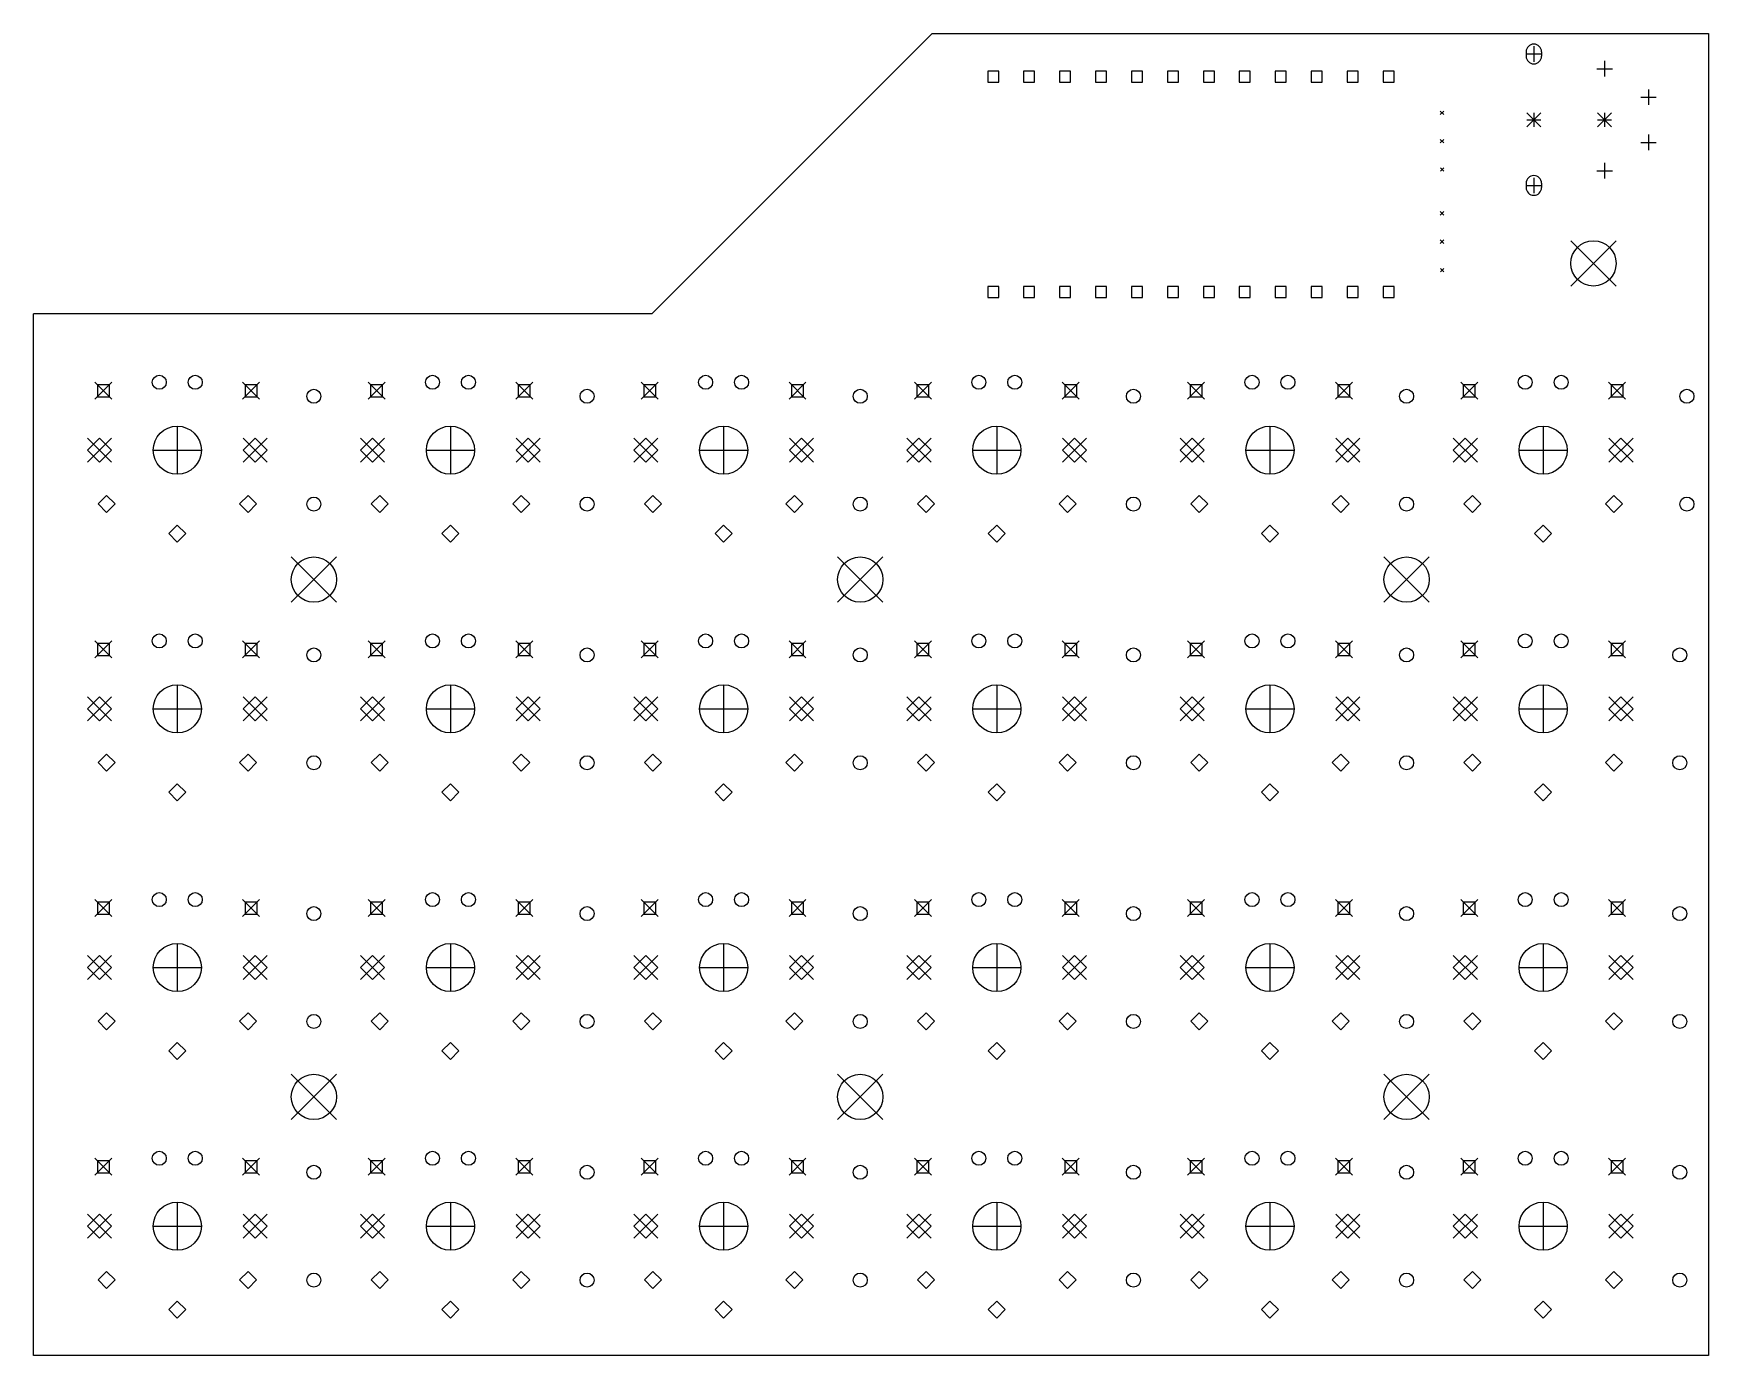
# Model space of a CAD drawing. Extents: x 16 to 138, y -164 to -22.
# Drawn here: x 19.8 to 138.2, y -115.8 to -22.4 of the extents above; entities that cross this region are included whole.
import ezdxf

# ---------------------------------------------------------------- set-up
doc = ezdxf.new("R2010")
doc.units = 0
doc.header["$MEASUREMENT"] = 0
doc.layers.add('BLACK', color=7, linetype='CONTINUOUS')

msp = doc.modelspace()

# ---------------------------------------------------------------- linework, layer by layer
at = {"layer": 'Black'}
for p, q in [((63.5, -42.164), (83.312, -22.352)), ((83.312, -22.352), (136.144, -22.352)), ((136.144, -22.352), (138.176, -22.352)), ((138.176, -22.352), (138.176, -115.824)), ((125.285, -23.6474), (125.285, -23.9522)), ((125.832, -23.2537), (125.832, -24.3459)), ((126.378, -23.6474), (126.378, -23.9522)), ((125.285, -23.7998), (126.378, -23.7998)), ((130.289, -24.8412), (131.381, -24.8412)), ((130.835, -24.2951), (130.835, -25.3873)), ((88.0189, -25.0111), (87.2411, -25.0111)), ((87.2411, -25.0111), (87.2411, -25.7889)), ((87.2411, -25.7889), (88.0189, -25.7889)), ((88.0189, -25.7889), (88.0189, -25.0111)), ((90.5589, -25.0111), (89.7811, -25.0111)), ((89.7811, -25.0111), (89.7811, -25.7889)), ((89.7811, -25.7889), (90.5589, -25.7889)), ((90.5589, -25.7889), (90.5589, -25.0111)), ((93.0989, -25.0111), (92.3211, -25.0111)), ((92.3211, -25.0111), (92.3211, -25.7889)), ((92.3211, -25.7889), (93.0989, -25.7889)), ((93.0989, -25.7889), (93.0989, -25.0111)), ((95.6389, -25.0111), (94.8611, -25.0111)), ((94.8611, -25.0111), (94.8611, -25.7889)), ((94.8611, -25.7889), (95.6389, -25.7889)), ((95.6389, -25.7889), (95.6389, -25.0111)), ((98.1789, -25.0111), (97.4011, -25.0111)), ((97.4011, -25.0111), (97.4011, -25.7889)), ((97.4011, -25.7889), (98.1789, -25.7889)), ((98.1789, -25.7889), (98.1789, -25.0111)), ((100.719, -25.0111), (99.9411, -25.0111)), ((99.9411, -25.0111), (99.9411, -25.7889)), ((99.9411, -25.7889), (100.719, -25.7889)), ((100.719, -25.7889), (100.719, -25.0111)), ((103.259, -25.0111), (102.481, -25.0111)), ((102.481, -25.0111), (102.481, -25.7889)), ((102.481, -25.7889), (103.259, -25.7889)), ((103.259, -25.7889), (103.259, -25.0111)), ((105.799, -25.0111), (105.021, -25.0111)), ((105.021, -25.0111), (105.021, -25.7889)), ((105.021, -25.7889), (105.799, -25.7889)), ((105.799, -25.7889), (105.799, -25.0111)), ((108.339, -25.0111), (107.561, -25.0111)), ((107.561, -25.0111), (107.561, -25.7889)), ((107.561, -25.7889), (108.339, -25.7889)), ((108.339, -25.7889), (108.339, -25.0111)), ((110.879, -25.0111), (110.101, -25.0111)), ((110.101, -25.0111), (110.101, -25.7889)), ((110.101, -25.7889), (110.879, -25.7889)), ((110.879, -25.7889), (110.879, -25.0111)), ((113.419, -25.0111), (112.641, -25.0111)), ((112.641, -25.0111), (112.641, -25.7889)), ((112.641, -25.7889), (113.419, -25.7889)), ((113.419, -25.7889), (113.419, -25.0111)), ((115.959, -25.0111), (115.181, -25.0111)), ((115.181, -25.0111), (115.181, -25.7889)), ((115.181, -25.7889), (115.959, -25.7889)), ((115.959, -25.7889), (115.959, -25.0111)), ((133.388, -26.8478), (134.48, -26.8478)), ((133.934, -26.3017), (133.934, -27.3939)), ((119.213, -27.837), (119.463, -28.087)), ((119.463, -27.837), (119.213, -28.087)), ((125.336, -27.9527), (126.327, -28.9433)), ((126.327, -27.9527), (125.336, -28.9433)), ((125.832, -27.9527), (125.832, -28.9433)), ((130.34, -27.9527), (131.331, -28.9433)), ((131.331, -27.9527), (130.34, -28.9433)), ((130.835, -27.9527), (130.835, -28.9433)), ((125.336, -28.448), (126.327, -28.448)), ((130.34, -28.448), (131.331, -28.448)), ((133.934, -29.5021), (133.934, -30.5943)), ((119.213, -29.837), (119.463, -30.087)), ((119.463, -29.837), (119.213, -30.087)), ((133.388, -30.0482), (134.48, -30.0482)), ((119.233, -31.847), (119.483, -32.097)), ((119.483, -31.847), (119.233, -32.097)), ((130.835, -31.5087), (130.835, -32.6009)), ((125.285, -32.9438), (125.285, -33.2486)), ((125.285, -33.0962), (126.378, -33.0962)), ((125.832, -32.5501), (125.832, -33.6423)), ((126.378, -32.9438), (126.378, -33.2486)), ((130.289, -32.0548), (131.381, -32.0548)), ((119.213, -34.949), (119.463, -35.199)), ((119.463, -34.949), (119.213, -35.199)), ((119.213, -36.949), (119.463, -37.199)), ((119.463, -36.949), (119.213, -37.199)), ((128.448, -37.008), (131.648, -40.208)), ((131.648, -37.008), (128.448, -40.208)), ((119.233, -38.959), (119.483, -39.209)), ((119.483, -38.959), (119.233, -39.209)), ((88.0189, -40.2511), (87.2411, -40.2511)), ((87.2411, -40.2511), (87.2411, -41.0289)), ((87.2411, -41.0289), (88.0189, -41.0289)), ((88.0189, -41.0289), (88.0189, -40.2511)), ((90.5589, -40.2511), (89.7811, -40.2511)), ((89.7811, -40.2511), (89.7811, -41.0289)), ((89.7811, -41.0289), (90.5589, -41.0289)), ((90.5589, -41.0289), (90.5589, -40.2511)), ((93.0989, -40.2511), (92.3211, -40.2511)), ((92.3211, -40.2511), (92.3211, -41.0289)), ((92.3211, -41.0289), (93.0989, -41.0289)), ((93.0989, -41.0289), (93.0989, -40.2511)), ((95.6389, -40.2511), (94.8611, -40.2511)), ((94.8611, -40.2511), (94.8611, -41.0289)), ((94.8611, -41.0289), (95.6389, -41.0289)), ((95.6389, -41.0289), (95.6389, -40.2511)), ((98.1789, -40.2511), (97.4011, -40.2511)), ((97.4011, -40.2511), (97.4011, -41.0289)), ((97.4011, -41.0289), (98.1789, -41.0289)), ((98.1789, -41.0289), (98.1789, -40.2511)), ((100.719, -40.2511), (99.9411, -40.2511)), ((99.9411, -40.2511), (99.9411, -41.0289)), ((99.9411, -41.0289), (100.719, -41.0289)), ((100.719, -41.0289), (100.719, -40.2511)), ((103.259, -40.2511), (102.481, -40.2511)), ((102.481, -40.2511), (102.481, -41.0289)), ((102.481, -41.0289), (103.259, -41.0289)), ((103.259, -41.0289), (103.259, -40.2511)), ((105.799, -40.2511), (105.021, -40.2511)), ((105.021, -40.2511), (105.021, -41.0289)), ((105.021, -41.0289), (105.799, -41.0289)), ((105.799, -41.0289), (105.799, -40.2511)), ((108.339, -40.2511), (107.561, -40.2511)), ((107.561, -40.2511), (107.561, -41.0289)), ((107.561, -41.0289), (108.339, -41.0289)), ((108.339, -41.0289), (108.339, -40.2511)), ((110.879, -40.2511), (110.101, -40.2511)), ((110.101, -40.2511), (110.101, -41.0289)), ((110.101, -41.0289), (110.879, -41.0289)), ((110.879, -41.0289), (110.879, -40.2511)), ((113.419, -40.2511), (112.641, -40.2511)), ((112.641, -40.2511), (112.641, -41.0289)), ((112.641, -41.0289), (113.419, -41.0289)), ((113.419, -41.0289), (113.419, -40.2511)), ((115.959, -40.2511), (115.181, -40.2511)), ((115.181, -40.2511), (115.181, -41.0289)), ((115.181, -41.0289), (115.959, -41.0289)), ((115.959, -41.0289), (115.959, -40.2511)), ((63.5, -42.164), (19.812, -42.164)), ((19.812, -115.824), (19.812, -42.164)), ((24.152, -47.016), (25.352, -48.216)), ((25.352, -47.016), (24.152, -48.216)), ((25.1763, -47.1917), (24.3277, -47.1917)), ((24.3277, -47.1917), (24.3277, -48.0403)), ((25.1763, -48.0403), (25.1763, -47.1917)), ((34.592, -47.016), (35.792, -48.216)), ((35.792, -47.016), (34.592, -48.216)), ((35.6163, -47.1917), (34.7677, -47.1917)), ((34.7677, -47.1917), (34.7677, -48.0403)), ((35.6163, -48.0403), (35.6163, -47.1917)), ((43.456, -47.016), (44.656, -48.216)), ((44.656, -47.016), (43.456, -48.216)), ((44.4803, -47.1917), (43.6317, -47.1917)), ((43.6317, -47.1917), (43.6317, -48.0403)), ((44.4803, -48.0403), (44.4803, -47.1917)), ((53.896, -47.016), (55.096, -48.216)), ((55.096, -47.016), (53.896, -48.216)), ((54.9203, -47.1917), (54.0717, -47.1917)), ((54.0717, -47.1917), (54.0717, -48.0403)), ((54.9203, -48.0403), (54.9203, -47.1917)), ((62.76, -47.016), (63.96, -48.216)), ((63.96, -47.016), (62.76, -48.216)), ((63.7843, -47.1917), (62.9357, -47.1917)), ((62.9357, -47.1917), (62.9357, -48.0403)), ((63.7843, -48.0403), (63.7843, -47.1917)), ((73.2, -47.016), (74.4, -48.216)), ((74.4, -47.016), (73.2, -48.216)), ((74.2243, -47.1917), (73.3757, -47.1917)), ((73.3757, -47.1917), (73.3757, -48.0403)), ((74.2243, -48.0403), (74.2243, -47.1917)), ((82.064, -47.016), (83.264, -48.216)), ((83.264, -47.016), (82.064, -48.216)), ((83.0883, -47.1917), (82.2397, -47.1917)), ((82.2397, -47.1917), (82.2397, -48.0403)), ((83.0883, -48.0403), (83.0883, -47.1917)), ((92.504, -47.016), (93.704, -48.216)), ((93.704, -47.016), (92.504, -48.216)), ((93.5283, -47.1917), (92.6797, -47.1917)), ((92.6797, -47.1917), (92.6797, -48.0403)), ((93.5283, -48.0403), (93.5283, -47.1917)), ((101.368, -47.016), (102.568, -48.216)), ((102.568, -47.016), (101.368, -48.216)), ((102.392, -47.1917), (101.544, -47.1917)), ((101.544, -47.1917), (101.544, -48.0403)), ((102.392, -48.0403), (102.392, -47.1917)), ((111.808, -47.016), (113.008, -48.216)), ((113.008, -47.016), (111.808, -48.216)), ((112.832, -47.1917), (111.984, -47.1917)), ((111.984, -47.1917), (111.984, -48.0403)), ((112.832, -48.0403), (112.832, -47.1917)), ((120.672, -47.016), (121.872, -48.216)), ((121.872, -47.016), (120.672, -48.216)), ((121.696, -47.1917), (120.848, -47.1917)), ((120.848, -47.1917), (120.848, -48.0403)), ((121.696, -48.0403), (121.696, -47.1917)), ((131.112, -47.016), (132.312, -48.216)), ((132.312, -47.016), (131.112, -48.216)), ((132.136, -47.1917), (131.288, -47.1917)), ((131.288, -47.1917), (131.288, -48.0403)), ((132.136, -48.0403), (132.136, -47.1917)), ((24.3277, -48.0403), (25.1763, -48.0403)), ((34.7677, -48.0403), (35.6163, -48.0403)), ((43.6317, -48.0403), (44.4803, -48.0403)), ((54.0717, -48.0403), (54.9203, -48.0403)), ((62.9357, -48.0403), (63.7843, -48.0403)), ((73.3757, -48.0403), (74.2243, -48.0403)), ((82.2397, -48.0403), (83.0883, -48.0403)), ((92.6797, -48.0403), (93.5283, -48.0403)), ((101.544, -48.0403), (102.392, -48.0403)), ((111.984, -48.0403), (112.832, -48.0403)), ((120.848, -48.0403), (121.696, -48.0403)), ((131.288, -48.0403), (132.136, -48.0403)), ((29.972, -50.116), (29.972, -53.516)), ((49.276, -50.116), (49.276, -53.516)), ((68.58, -50.116), (68.58, -53.516)), ((87.884, -50.116), (87.884, -53.516)), ((107.188, -50.116), (107.188, -53.516)), ((126.492, -50.116), (126.492, -53.516)), ((23.622, -50.966), (25.322, -52.666)), ((25.322, -50.966), (23.622, -52.666)), ((24.472, -50.966), (23.622, -51.816)), ((23.622, -51.816), (24.472, -52.666)), ((25.322, -51.816), (24.472, -50.966)), ((24.472, -52.666), (25.322, -51.816)), ((28.272, -51.816), (31.672, -51.816)), ((34.622, -50.966), (36.322, -52.666)), ((36.322, -50.966), (34.622, -52.666)), ((35.472, -50.966), (34.622, -51.816)), ((34.622, -51.816), (35.472, -52.666)), ((36.322, -51.816), (35.472, -50.966)), ((35.472, -52.666), (36.322, -51.816)), ((42.926, -50.966), (44.626, -52.666)), ((44.626, -50.966), (42.926, -52.666)), ((43.776, -50.966), (42.926, -51.816)), ((42.926, -51.816), (43.776, -52.666)), ((44.626, -51.816), (43.776, -50.966)), ((43.776, -52.666), (44.626, -51.816)), ((47.576, -51.816), (50.976, -51.816)), ((53.926, -50.966), (55.626, -52.666)), ((55.626, -50.966), (53.926, -52.666)), ((54.776, -50.966), (53.926, -51.816)), ((53.926, -51.816), (54.776, -52.666)), ((55.626, -51.816), (54.776, -50.966)), ((54.776, -52.666), (55.626, -51.816)), ((62.23, -50.966), (63.93, -52.666)), ((63.93, -50.966), (62.23, -52.666)), ((63.08, -50.966), (62.23, -51.816)), ((62.23, -51.816), (63.08, -52.666)), ((63.93, -51.816), (63.08, -50.966)), ((63.08, -52.666), (63.93, -51.816)), ((66.88, -51.816), (70.28, -51.816)), ((73.23, -50.966), (74.93, -52.666)), ((74.93, -50.966), (73.23, -52.666)), ((74.08, -50.966), (73.23, -51.816)), ((73.23, -51.816), (74.08, -52.666)), ((74.93, -51.816), (74.08, -50.966)), ((74.08, -52.666), (74.93, -51.816)), ((81.534, -50.966), (83.234, -52.666)), ((83.234, -50.966), (81.534, -52.666)), ((82.384, -50.966), (81.534, -51.816)), ((81.534, -51.816), (82.384, -52.666)), ((83.234, -51.816), (82.384, -50.966)), ((82.384, -52.666), (83.234, -51.816)), ((86.184, -51.816), (89.584, -51.816)), ((92.534, -50.966), (94.234, -52.666)), ((94.234, -50.966), (92.534, -52.666)), ((93.384, -50.966), (92.534, -51.816)), ((92.534, -51.816), (93.384, -52.666)), ((94.234, -51.816), (93.384, -50.966)), ((93.384, -52.666), (94.234, -51.816)), ((100.838, -50.966), (102.538, -52.666)), ((102.538, -50.966), (100.838, -52.666)), ((101.688, -50.966), (100.838, -51.816)), ((100.838, -51.816), (101.688, -52.666)), ((102.538, -51.816), (101.688, -50.966)), ((101.688, -52.666), (102.538, -51.816)), ((105.488, -51.816), (108.888, -51.816)), ((111.838, -50.966), (113.538, -52.666)), ((113.538, -50.966), (111.838, -52.666)), ((112.688, -50.966), (111.838, -51.816)), ((111.838, -51.816), (112.688, -52.666)), ((113.538, -51.816), (112.688, -50.966)), ((112.688, -52.666), (113.538, -51.816)), ((120.142, -50.966), (121.842, -52.666)), ((121.842, -50.966), (120.142, -52.666)), ((120.992, -50.966), (120.142, -51.816)), ((120.142, -51.816), (120.992, -52.666)), ((121.842, -51.816), (120.992, -50.966)), ((120.992, -52.666), (121.842, -51.816)), ((124.792, -51.816), (128.192, -51.816)), ((131.142, -50.966), (132.842, -52.666)), ((132.842, -50.966), (131.142, -52.666)), ((131.992, -50.966), (131.142, -51.816)), ((131.142, -51.816), (131.992, -52.666)), ((132.842, -51.816), (131.992, -50.966)), ((131.992, -52.666), (132.842, -51.816)), ((24.972, -55.016), (24.372, -55.616)), ((24.372, -55.616), (24.972, -56.216)), ((25.572, -55.616), (24.972, -55.016)), ((24.972, -56.216), (25.572, -55.616)), ((34.972, -55.016), (34.372, -55.616)), ((34.372, -55.616), (34.972, -56.216)), ((35.572, -55.616), (34.972, -55.016)), ((34.972, -56.216), (35.572, -55.616)), ((44.276, -55.016), (43.676, -55.616)), ((43.676, -55.616), (44.276, -56.216)), ((44.876, -55.616), (44.276, -55.016)), ((44.276, -56.216), (44.876, -55.616)), ((54.276, -55.016), (53.676, -55.616)), ((53.676, -55.616), (54.276, -56.216)), ((54.876, -55.616), (54.276, -55.016)), ((54.276, -56.216), (54.876, -55.616)), ((63.58, -55.016), (62.98, -55.616)), ((62.98, -55.616), (63.58, -56.216)), ((64.18, -55.616), (63.58, -55.016)), ((63.58, -56.216), (64.18, -55.616)), ((73.58, -55.016), (72.98, -55.616)), ((72.98, -55.616), (73.58, -56.216)), ((74.18, -55.616), (73.58, -55.016)), ((73.58, -56.216), (74.18, -55.616)), ((82.884, -55.016), (82.284, -55.616)), ((82.284, -55.616), (82.884, -56.216)), ((83.484, -55.616), (82.884, -55.016)), ((82.884, -56.216), (83.484, -55.616)), ((92.884, -55.016), (92.284, -55.616)), ((92.284, -55.616), (92.884, -56.216)), ((93.484, -55.616), (92.884, -55.016)), ((92.884, -56.216), (93.484, -55.616)), ((102.188, -55.016), (101.588, -55.616)), ((101.588, -55.616), (102.188, -56.216)), ((102.788, -55.616), (102.188, -55.016)), ((102.188, -56.216), (102.788, -55.616)), ((112.188, -55.016), (111.588, -55.616)), ((111.588, -55.616), (112.188, -56.216)), ((112.788, -55.616), (112.188, -55.016)), ((112.188, -56.216), (112.788, -55.616)), ((121.492, -55.016), (120.892, -55.616)), ((120.892, -55.616), (121.492, -56.216)), ((122.092, -55.616), (121.492, -55.016)), ((121.492, -56.216), (122.092, -55.616)), ((131.492, -55.016), (130.892, -55.616)), ((130.892, -55.616), (131.492, -56.216)), ((132.092, -55.616), (131.492, -55.016)), ((131.492, -56.216), (132.092, -55.616)), ((29.972, -57.116), (29.372, -57.716)), ((29.372, -57.716), (29.972, -58.316)), ((30.572, -57.716), (29.972, -57.116)), ((29.972, -58.316), (30.572, -57.716)), ((49.276, -57.116), (48.676, -57.716)), ((48.676, -57.716), (49.276, -58.316)), ((49.876, -57.716), (49.276, -57.116)), ((49.276, -58.316), (49.876, -57.716)), ((68.58, -57.116), (67.98, -57.716)), ((67.98, -57.716), (68.58, -58.316)), ((69.18, -57.716), (68.58, -57.116)), ((68.58, -58.316), (69.18, -57.716)), ((87.884, -57.116), (87.284, -57.716)), ((87.284, -57.716), (87.884, -58.316)), ((88.484, -57.716), (87.884, -57.116)), ((87.884, -58.316), (88.484, -57.716)), ((107.188, -57.116), (106.588, -57.716)), ((106.588, -57.716), (107.188, -58.316)), ((107.788, -57.716), (107.188, -57.116)), ((107.188, -58.316), (107.788, -57.716)), ((126.492, -57.116), (125.892, -57.716)), ((125.892, -57.716), (126.492, -58.316)), ((127.092, -57.716), (126.492, -57.116)), ((126.492, -58.316), (127.092, -57.716)), ((38.024, -59.36), (41.224, -62.56)), ((41.224, -59.36), (38.024, -62.56)), ((76.632, -59.36), (79.832, -62.56)), ((79.832, -59.36), (76.632, -62.56)), ((115.24, -59.36), (118.44, -62.56)), ((118.44, -59.36), (115.24, -62.56)), ((24.152, -65.304), (25.352, -66.504)), ((25.352, -65.304), (24.152, -66.504)), ((25.1763, -65.4797), (24.3277, -65.4797)), ((24.3277, -65.4797), (24.3277, -66.3283)), ((25.1763, -66.3283), (25.1763, -65.4797)), ((34.592, -65.304), (35.792, -66.504)), ((35.792, -65.304), (34.592, -66.504)), ((35.6163, -65.4797), (34.7677, -65.4797)), ((34.7677, -65.4797), (34.7677, -66.3283)), ((35.6163, -66.3283), (35.6163, -65.4797)), ((43.456, -65.304), (44.656, -66.504)), ((44.656, -65.304), (43.456, -66.504)), ((44.4803, -65.4797), (43.6317, -65.4797)), ((43.6317, -65.4797), (43.6317, -66.3283)), ((44.4803, -66.3283), (44.4803, -65.4797)), ((53.896, -65.304), (55.096, -66.504)), ((55.096, -65.304), (53.896, -66.504)), ((54.9203, -65.4797), (54.0717, -65.4797)), ((54.0717, -65.4797), (54.0717, -66.3283)), ((54.9203, -66.3283), (54.9203, -65.4797)), ((62.76, -65.304), (63.96, -66.504)), ((63.96, -65.304), (62.76, -66.504)), ((63.7843, -65.4797), (62.9357, -65.4797)), ((62.9357, -65.4797), (62.9357, -66.3283)), ((63.7843, -66.3283), (63.7843, -65.4797)), ((73.2, -65.304), (74.4, -66.504)), ((74.4, -65.304), (73.2, -66.504)), ((74.2243, -65.4797), (73.3757, -65.4797)), ((73.3757, -65.4797), (73.3757, -66.3283)), ((74.2243, -66.3283), (74.2243, -65.4797)), ((82.064, -65.304), (83.264, -66.504)), ((83.264, -65.304), (82.064, -66.504)), ((83.0883, -65.4797), (82.2397, -65.4797)), ((82.2397, -65.4797), (82.2397, -66.3283)), ((83.0883, -66.3283), (83.0883, -65.4797)), ((92.504, -65.304), (93.704, -66.504)), ((93.704, -65.304), (92.504, -66.504)), ((93.5283, -65.4797), (92.6797, -65.4797)), ((92.6797, -65.4797), (92.6797, -66.3283)), ((93.5283, -66.3283), (93.5283, -65.4797)), ((101.368, -65.304), (102.568, -66.504)), ((102.568, -65.304), (101.368, -66.504)), ((102.392, -65.4797), (101.544, -65.4797)), ((101.544, -65.4797), (101.544, -66.3283)), ((102.392, -66.3283), (102.392, -65.4797)), ((111.808, -65.304), (113.008, -66.504)), ((113.008, -65.304), (111.808, -66.504)), ((112.832, -65.4797), (111.984, -65.4797)), ((111.984, -65.4797), (111.984, -66.3283)), ((112.832, -66.3283), (112.832, -65.4797)), ((120.672, -65.304), (121.872, -66.504)), ((121.872, -65.304), (120.672, -66.504)), ((121.696, -65.4797), (120.848, -65.4797)), ((120.848, -65.4797), (120.848, -66.3283)), ((121.696, -66.3283), (121.696, -65.4797)), ((131.112, -65.304), (132.312, -66.504)), ((132.312, -65.304), (131.112, -66.504)), ((132.136, -65.4797), (131.288, -65.4797)), ((131.288, -65.4797), (131.288, -66.3283)), ((132.136, -66.3283), (132.136, -65.4797)), ((24.3277, -66.3283), (25.1763, -66.3283)), ((34.7677, -66.3283), (35.6163, -66.3283)), ((43.6317, -66.3283), (44.4803, -66.3283)), ((54.0717, -66.3283), (54.9203, -66.3283)), ((62.9357, -66.3283), (63.7843, -66.3283)), ((73.3757, -66.3283), (74.2243, -66.3283)), ((82.2397, -66.3283), (83.0883, -66.3283)), ((92.6797, -66.3283), (93.5283, -66.3283)), ((101.544, -66.3283), (102.392, -66.3283)), ((111.984, -66.3283), (112.832, -66.3283)), ((120.848, -66.3283), (121.696, -66.3283)), ((131.288, -66.3283), (132.136, -66.3283)), ((29.972, -68.404), (29.972, -71.804)), ((49.276, -68.404), (49.276, -71.804)), ((68.58, -68.404), (68.58, -71.804)), ((87.884, -68.404), (87.884, -71.804)), ((107.188, -68.404), (107.188, -71.804)), ((126.492, -68.404), (126.492, -71.804)), ((23.622, -69.254), (25.322, -70.954)), ((25.322, -69.254), (23.622, -70.954)), ((24.472, -69.254), (23.622, -70.104)), ((25.322, -70.104), (24.472, -69.254)), ((34.622, -69.254), (36.322, -70.954)), ((36.322, -69.254), (34.622, -70.954)), ((35.472, -69.254), (34.622, -70.104)), ((36.322, -70.104), (35.472, -69.254)), ((42.926, -69.254), (44.626, -70.954)), ((44.626, -69.254), (42.926, -70.954)), ((43.776, -69.254), (42.926, -70.104)), ((44.626, -70.104), (43.776, -69.254)), ((53.926, -69.254), (55.626, -70.954)), ((55.626, -69.254), (53.926, -70.954)), ((54.776, -69.254), (53.926, -70.104)), ((55.626, -70.104), (54.776, -69.254)), ((62.23, -69.254), (63.93, -70.954)), ((63.93, -69.254), (62.23, -70.954)), ((63.08, -69.254), (62.23, -70.104)), ((63.93, -70.104), (63.08, -69.254)), ((73.23, -69.254), (74.93, -70.954)), ((74.93, -69.254), (73.23, -70.954)), ((74.08, -69.254), (73.23, -70.104)), ((74.93, -70.104), (74.08, -69.254)), ((81.534, -69.254), (83.234, -70.954)), ((83.234, -69.254), (81.534, -70.954)), ((82.384, -69.254), (81.534, -70.104)), ((83.234, -70.104), (82.384, -69.254)), ((92.534, -69.254), (94.234, -70.954)), ((94.234, -69.254), (92.534, -70.954)), ((93.384, -69.254), (92.534, -70.104)), ((94.234, -70.104), (93.384, -69.254)), ((100.838, -69.254), (102.538, -70.954)), ((102.538, -69.254), (100.838, -70.954)), ((101.688, -69.254), (100.838, -70.104)), ((102.538, -70.104), (101.688, -69.254)), ((111.838, -69.254), (113.538, -70.954)), ((113.538, -69.254), (111.838, -70.954)), ((112.688, -69.254), (111.838, -70.104)), ((113.538, -70.104), (112.688, -69.254)), ((120.142, -69.254), (121.842, -70.954)), ((121.842, -69.254), (120.142, -70.954)), ((120.992, -69.254), (120.142, -70.104)), ((121.842, -70.104), (120.992, -69.254)), ((131.142, -69.254), (132.842, -70.954)), ((132.842, -69.254), (131.142, -70.954)), ((131.992, -69.254), (131.142, -70.104)), ((132.842, -70.104), (131.992, -69.254)), ((23.622, -70.104), (24.472, -70.954)), ((24.472, -70.954), (25.322, -70.104)), ((28.272, -70.104), (31.672, -70.104)), ((34.622, -70.104), (35.472, -70.954)), ((35.472, -70.954), (36.322, -70.104)), ((42.926, -70.104), (43.776, -70.954)), ((43.776, -70.954), (44.626, -70.104)), ((47.576, -70.104), (50.976, -70.104)), ((53.926, -70.104), (54.776, -70.954)), ((54.776, -70.954), (55.626, -70.104)), ((62.23, -70.104), (63.08, -70.954)), ((63.08, -70.954), (63.93, -70.104)), ((66.88, -70.104), (70.28, -70.104)), ((73.23, -70.104), (74.08, -70.954)), ((74.08, -70.954), (74.93, -70.104)), ((81.534, -70.104), (82.384, -70.954)), ((82.384, -70.954), (83.234, -70.104)), ((86.184, -70.104), (89.584, -70.104)), ((92.534, -70.104), (93.384, -70.954)), ((93.384, -70.954), (94.234, -70.104)), ((100.838, -70.104), (101.688, -70.954)), ((101.688, -70.954), (102.538, -70.104)), ((105.488, -70.104), (108.888, -70.104)), ((111.838, -70.104), (112.688, -70.954)), ((112.688, -70.954), (113.538, -70.104)), ((120.142, -70.104), (120.992, -70.954)), ((120.992, -70.954), (121.842, -70.104)), ((124.792, -70.104), (128.192, -70.104)), ((131.142, -70.104), (131.992, -70.954)), ((131.992, -70.954), (132.842, -70.104)), ((24.972, -73.304), (24.372, -73.904)), ((25.572, -73.904), (24.972, -73.304)), ((34.972, -73.304), (34.372, -73.904)), ((35.572, -73.904), (34.972, -73.304)), ((44.276, -73.304), (43.676, -73.904)), ((44.876, -73.904), (44.276, -73.304)), ((54.276, -73.304), (53.676, -73.904)), ((54.876, -73.904), (54.276, -73.304)), ((63.58, -73.304), (62.98, -73.904)), ((64.18, -73.904), (63.58, -73.304)), ((73.58, -73.304), (72.98, -73.904)), ((74.18, -73.904), (73.58, -73.304)), ((82.884, -73.304), (82.284, -73.904)), ((83.484, -73.904), (82.884, -73.304)), ((92.884, -73.304), (92.284, -73.904)), ((93.484, -73.904), (92.884, -73.304)), ((102.188, -73.304), (101.588, -73.904)), ((102.788, -73.904), (102.188, -73.304)), ((112.188, -73.304), (111.588, -73.904)), ((112.788, -73.904), (112.188, -73.304)), ((121.492, -73.304), (120.892, -73.904)), ((122.092, -73.904), (121.492, -73.304)), ((131.492, -73.304), (130.892, -73.904)), ((132.092, -73.904), (131.492, -73.304)), ((24.372, -73.904), (24.972, -74.504)), ((24.972, -74.504), (25.572, -73.904)), ((34.372, -73.904), (34.972, -74.504)), ((34.972, -74.504), (35.572, -73.904)), ((43.676, -73.904), (44.276, -74.504)), ((44.276, -74.504), (44.876, -73.904)), ((53.676, -73.904), (54.276, -74.504)), ((54.276, -74.504), (54.876, -73.904)), ((62.98, -73.904), (63.58, -74.504)), ((63.58, -74.504), (64.18, -73.904)), ((72.98, -73.904), (73.58, -74.504)), ((73.58, -74.504), (74.18, -73.904)), ((82.284, -73.904), (82.884, -74.504)), ((82.884, -74.504), (83.484, -73.904)), ((92.284, -73.904), (92.884, -74.504)), ((92.884, -74.504), (93.484, -73.904)), ((101.588, -73.904), (102.188, -74.504)), ((102.188, -74.504), (102.788, -73.904)), ((111.588, -73.904), (112.188, -74.504)), ((112.188, -74.504), (112.788, -73.904)), ((120.892, -73.904), (121.492, -74.504)), ((121.492, -74.504), (122.092, -73.904)), ((130.892, -73.904), (131.492, -74.504)), ((131.492, -74.504), (132.092, -73.904)), ((29.972, -75.404), (29.372, -76.004)), ((30.572, -76.004), (29.972, -75.404)), ((49.276, -75.404), (48.676, -76.004)), ((49.876, -76.004), (49.276, -75.404)), ((68.58, -75.404), (67.98, -76.004)), ((69.18, -76.004), (68.58, -75.404)), ((87.884, -75.404), (87.284, -76.004)), ((88.484, -76.004), (87.884, -75.404)), ((107.188, -75.404), (106.588, -76.004)), ((107.788, -76.004), (107.188, -75.404)), ((126.492, -75.404), (125.892, -76.004)), ((127.092, -76.004), (126.492, -75.404)), ((29.372, -76.004), (29.972, -76.604)), ((29.972, -76.604), (30.572, -76.004)), ((48.676, -76.004), (49.276, -76.604)), ((49.276, -76.604), (49.876, -76.004)), ((67.98, -76.004), (68.58, -76.604)), ((68.58, -76.604), (69.18, -76.004)), ((87.284, -76.004), (87.884, -76.604)), ((87.884, -76.604), (88.484, -76.004)), ((106.588, -76.004), (107.188, -76.604)), ((107.188, -76.604), (107.788, -76.004)), ((125.892, -76.004), (126.492, -76.604)), ((126.492, -76.604), (127.092, -76.004)), ((24.152, -83.592), (25.352, -84.792)), ((25.352, -83.592), (24.152, -84.792)), ((25.1763, -83.7677), (24.3277, -83.7677)), ((24.3277, -83.7677), (24.3277, -84.6163)), ((25.1763, -84.6163), (25.1763, -83.7677)), ((34.592, -83.592), (35.792, -84.792)), ((35.792, -83.592), (34.592, -84.792)), ((35.6163, -83.7677), (34.7677, -83.7677)), ((34.7677, -83.7677), (34.7677, -84.6163)), ((35.6163, -84.6163), (35.6163, -83.7677)), ((43.456, -83.592), (44.656, -84.792)), ((44.656, -83.592), (43.456, -84.792)), ((44.4803, -83.7677), (43.6317, -83.7677)), ((43.6317, -83.7677), (43.6317, -84.6163)), ((44.4803, -84.6163), (44.4803, -83.7677)), ((53.896, -83.592), (55.096, -84.792)), ((55.096, -83.592), (53.896, -84.792)), ((54.9203, -83.7677), (54.0717, -83.7677)), ((54.0717, -83.7677), (54.0717, -84.6163)), ((54.9203, -84.6163), (54.9203, -83.7677)), ((62.76, -83.592), (63.96, -84.792)), ((63.96, -83.592), (62.76, -84.792)), ((63.7843, -83.7677), (62.9357, -83.7677)), ((62.9357, -83.7677), (62.9357, -84.6163)), ((63.7843, -84.6163), (63.7843, -83.7677)), ((73.2, -83.592), (74.4, -84.792)), ((74.4, -83.592), (73.2, -84.792)), ((74.2243, -83.7677), (73.3757, -83.7677)), ((73.3757, -83.7677), (73.3757, -84.6163)), ((74.2243, -84.6163), (74.2243, -83.7677)), ((82.064, -83.592), (83.264, -84.792)), ((83.264, -83.592), (82.064, -84.792)), ((83.0883, -83.7677), (82.2397, -83.7677)), ((82.2397, -83.7677), (82.2397, -84.6163)), ((83.0883, -84.6163), (83.0883, -83.7677)), ((92.504, -83.592), (93.704, -84.792)), ((93.704, -83.592), (92.504, -84.792)), ((93.5283, -83.7677), (92.6797, -83.7677)), ((92.6797, -83.7677), (92.6797, -84.6163)), ((93.5283, -84.6163), (93.5283, -83.7677)), ((101.368, -83.592), (102.568, -84.792)), ((102.568, -83.592), (101.368, -84.792)), ((102.392, -83.7677), (101.544, -83.7677)), ((101.544, -83.7677), (101.544, -84.6163)), ((102.392, -84.6163), (102.392, -83.7677)), ((111.808, -83.592), (113.008, -84.792)), ((113.008, -83.592), (111.808, -84.792)), ((112.832, -83.7677), (111.984, -83.7677)), ((111.984, -83.7677), (111.984, -84.6163)), ((112.832, -84.6163), (112.832, -83.7677)), ((120.672, -83.592), (121.872, -84.792)), ((121.872, -83.592), (120.672, -84.792)), ((121.696, -83.7677), (120.848, -83.7677)), ((120.848, -83.7677), (120.848, -84.6163)), ((121.696, -84.6163), (121.696, -83.7677)), ((131.112, -83.592), (132.312, -84.792)), ((132.312, -83.592), (131.112, -84.792)), ((132.136, -83.7677), (131.288, -83.7677)), ((131.288, -83.7677), (131.288, -84.6163)), ((132.136, -84.6163), (132.136, -83.7677)), ((24.3277, -84.6163), (25.1763, -84.6163)), ((34.7677, -84.6163), (35.6163, -84.6163)), ((43.6317, -84.6163), (44.4803, -84.6163)), ((54.0717, -84.6163), (54.9203, -84.6163)), ((62.9357, -84.6163), (63.7843, -84.6163)), ((73.3757, -84.6163), (74.2243, -84.6163)), ((82.2397, -84.6163), (83.0883, -84.6163)), ((92.6797, -84.6163), (93.5283, -84.6163)), ((101.544, -84.6163), (102.392, -84.6163)), ((111.984, -84.6163), (112.832, -84.6163)), ((120.848, -84.6163), (121.696, -84.6163)), ((131.288, -84.6163), (132.136, -84.6163)), ((23.622, -87.542), (25.322, -89.242)), ((25.322, -87.542), (23.622, -89.242)), ((24.472, -87.542), (23.622, -88.392)), ((25.322, -88.392), (24.472, -87.542)), ((29.972, -86.692), (29.972, -90.092)), ((34.622, -87.542), (36.322, -89.242)), ((36.322, -87.542), (34.622, -89.242)), ((35.472, -87.542), (34.622, -88.392)), ((36.322, -88.392), (35.472, -87.542)), ((42.926, -87.542), (44.626, -89.242)), ((44.626, -87.542), (42.926, -89.242)), ((43.776, -87.542), (42.926, -88.392)), ((44.626, -88.392), (43.776, -87.542)), ((49.276, -86.692), (49.276, -90.092)), ((53.926, -87.542), (55.626, -89.242)), ((55.626, -87.542), (53.926, -89.242)), ((54.776, -87.542), (53.926, -88.392)), ((55.626, -88.392), (54.776, -87.542)), ((62.23, -87.542), (63.93, -89.242)), ((63.93, -87.542), (62.23, -89.242)), ((63.08, -87.542), (62.23, -88.392)), ((63.93, -88.392), (63.08, -87.542)), ((68.58, -86.692), (68.58, -90.092)), ((73.23, -87.542), (74.93, -89.242)), ((74.93, -87.542), (73.23, -89.242)), ((74.08, -87.542), (73.23, -88.392)), ((74.93, -88.392), (74.08, -87.542)), ((81.534, -87.542), (83.234, -89.242)), ((83.234, -87.542), (81.534, -89.242)), ((82.384, -87.542), (81.534, -88.392)), ((83.234, -88.392), (82.384, -87.542)), ((87.884, -86.692), (87.884, -90.092)), ((92.534, -87.542), (94.234, -89.242)), ((94.234, -87.542), (92.534, -89.242)), ((93.384, -87.542), (92.534, -88.392)), ((94.234, -88.392), (93.384, -87.542)), ((100.838, -87.542), (102.538, -89.242)), ((102.538, -87.542), (100.838, -89.242)), ((101.688, -87.542), (100.838, -88.392)), ((102.538, -88.392), (101.688, -87.542)), ((107.188, -86.692), (107.188, -90.092)), ((111.838, -87.542), (113.538, -89.242)), ((113.538, -87.542), (111.838, -89.242)), ((112.688, -87.542), (111.838, -88.392)), ((113.538, -88.392), (112.688, -87.542)), ((120.142, -87.542), (121.842, -89.242)), ((121.842, -87.542), (120.142, -89.242)), ((120.992, -87.542), (120.142, -88.392)), ((121.842, -88.392), (120.992, -87.542)), ((126.492, -86.692), (126.492, -90.092)), ((131.142, -87.542), (132.842, -89.242)), ((132.842, -87.542), (131.142, -89.242)), ((131.992, -87.542), (131.142, -88.392)), ((132.842, -88.392), (131.992, -87.542)), ((23.622, -88.392), (24.472, -89.242)), ((24.472, -89.242), (25.322, -88.392)), ((28.272, -88.392), (31.672, -88.392)), ((34.622, -88.392), (35.472, -89.242)), ((35.472, -89.242), (36.322, -88.392)), ((42.926, -88.392), (43.776, -89.242)), ((43.776, -89.242), (44.626, -88.392)), ((47.576, -88.392), (50.976, -88.392)), ((53.926, -88.392), (54.776, -89.242)), ((54.776, -89.242), (55.626, -88.392)), ((62.23, -88.392), (63.08, -89.242)), ((63.08, -89.242), (63.93, -88.392)), ((66.88, -88.392), (70.28, -88.392)), ((73.23, -88.392), (74.08, -89.242)), ((74.08, -89.242), (74.93, -88.392)), ((81.534, -88.392), (82.384, -89.242)), ((82.384, -89.242), (83.234, -88.392)), ((86.184, -88.392), (89.584, -88.392)), ((92.534, -88.392), (93.384, -89.242)), ((93.384, -89.242), (94.234, -88.392)), ((100.838, -88.392), (101.688, -89.242)), ((101.688, -89.242), (102.538, -88.392)), ((105.488, -88.392), (108.888, -88.392)), ((111.838, -88.392), (112.688, -89.242)), ((112.688, -89.242), (113.538, -88.392)), ((120.142, -88.392), (120.992, -89.242)), ((120.992, -89.242), (121.842, -88.392)), ((124.792, -88.392), (128.192, -88.392)), ((131.142, -88.392), (131.992, -89.242)), ((131.992, -89.242), (132.842, -88.392)), ((24.972, -91.592), (24.372, -92.192)), ((24.372, -92.192), (24.972, -92.792)), ((25.572, -92.192), (24.972, -91.592)), ((24.972, -92.792), (25.572, -92.192)), ((34.972, -91.592), (34.372, -92.192)), ((34.372, -92.192), (34.972, -92.792)), ((35.572, -92.192), (34.972, -91.592)), ((34.972, -92.792), (35.572, -92.192)), ((44.276, -91.592), (43.676, -92.192)), ((43.676, -92.192), (44.276, -92.792)), ((44.876, -92.192), (44.276, -91.592)), ((44.276, -92.792), (44.876, -92.192)), ((54.276, -91.592), (53.676, -92.192)), ((53.676, -92.192), (54.276, -92.792)), ((54.876, -92.192), (54.276, -91.592)), ((54.276, -92.792), (54.876, -92.192)), ((63.58, -91.592), (62.98, -92.192)), ((62.98, -92.192), (63.58, -92.792)), ((64.18, -92.192), (63.58, -91.592)), ((63.58, -92.792), (64.18, -92.192)), ((73.58, -91.592), (72.98, -92.192)), ((72.98, -92.192), (73.58, -92.792)), ((74.18, -92.192), (73.58, -91.592)), ((73.58, -92.792), (74.18, -92.192)), ((82.884, -91.592), (82.284, -92.192)), ((82.284, -92.192), (82.884, -92.792)), ((83.484, -92.192), (82.884, -91.592)), ((82.884, -92.792), (83.484, -92.192)), ((92.884, -91.592), (92.284, -92.192)), ((92.284, -92.192), (92.884, -92.792)), ((93.484, -92.192), (92.884, -91.592)), ((92.884, -92.792), (93.484, -92.192)), ((102.188, -91.592), (101.588, -92.192)), ((101.588, -92.192), (102.188, -92.792)), ((102.788, -92.192), (102.188, -91.592)), ((102.188, -92.792), (102.788, -92.192)), ((112.188, -91.592), (111.588, -92.192)), ((111.588, -92.192), (112.188, -92.792)), ((112.788, -92.192), (112.188, -91.592)), ((112.188, -92.792), (112.788, -92.192)), ((121.492, -91.592), (120.892, -92.192)), ((120.892, -92.192), (121.492, -92.792)), ((122.092, -92.192), (121.492, -91.592)), ((121.492, -92.792), (122.092, -92.192)), ((131.492, -91.592), (130.892, -92.192)), ((130.892, -92.192), (131.492, -92.792)), ((132.092, -92.192), (131.492, -91.592)), ((131.492, -92.792), (132.092, -92.192)), ((29.972, -93.692), (29.372, -94.292)), ((29.372, -94.292), (29.972, -94.892)), ((30.572, -94.292), (29.972, -93.692)), ((29.972, -94.892), (30.572, -94.292)), ((49.276, -93.692), (48.676, -94.292)), ((48.676, -94.292), (49.276, -94.892)), ((49.876, -94.292), (49.276, -93.692)), ((49.276, -94.892), (49.876, -94.292)), ((68.58, -93.692), (67.98, -94.292)), ((67.98, -94.292), (68.58, -94.892)), ((69.18, -94.292), (68.58, -93.692)), ((68.58, -94.892), (69.18, -94.292)), ((87.884, -93.692), (87.284, -94.292)), ((87.284, -94.292), (87.884, -94.892)), ((88.484, -94.292), (87.884, -93.692)), ((87.884, -94.892), (88.484, -94.292)), ((107.188, -93.692), (106.588, -94.292)), ((106.588, -94.292), (107.188, -94.892)), ((107.788, -94.292), (107.188, -93.692)), ((107.188, -94.892), (107.788, -94.292)), ((126.492, -93.692), (125.892, -94.292)), ((125.892, -94.292), (126.492, -94.892)), ((127.092, -94.292), (126.492, -93.692)), ((126.492, -94.892), (127.092, -94.292)), ((38.024, -95.936), (41.224, -99.136)), ((41.224, -95.936), (38.024, -99.136)), ((76.632, -95.936), (79.832, -99.136)), ((79.832, -95.936), (76.632, -99.136)), ((115.24, -95.936), (118.44, -99.136)), ((118.44, -95.936), (115.24, -99.136)), ((24.152, -101.88), (25.352, -103.08)), ((25.352, -101.88), (24.152, -103.08)), ((25.1763, -102.056), (24.3277, -102.056)), ((24.3277, -102.056), (24.3277, -102.904)), ((24.3277, -102.904), (25.1763, -102.904)), ((25.1763, -102.904), (25.1763, -102.056)), ((34.592, -101.88), (35.792, -103.08)), ((35.792, -101.88), (34.592, -103.08)), ((35.6163, -102.056), (34.7677, -102.056)), ((34.7677, -102.056), (34.7677, -102.904)), ((34.7677, -102.904), (35.6163, -102.904)), ((35.6163, -102.904), (35.6163, -102.056)), ((43.456, -101.88), (44.656, -103.08)), ((44.656, -101.88), (43.456, -103.08)), ((44.4803, -102.056), (43.6317, -102.056)), ((43.6317, -102.056), (43.6317, -102.904)), ((43.6317, -102.904), (44.4803, -102.904)), ((44.4803, -102.904), (44.4803, -102.056)), ((53.896, -101.88), (55.096, -103.08)), ((55.096, -101.88), (53.896, -103.08)), ((54.9203, -102.056), (54.0717, -102.056)), ((54.0717, -102.056), (54.0717, -102.904)), ((54.0717, -102.904), (54.9203, -102.904)), ((54.9203, -102.904), (54.9203, -102.056)), ((62.76, -101.88), (63.96, -103.08)), ((63.96, -101.88), (62.76, -103.08)), ((63.7843, -102.056), (62.9357, -102.056)), ((62.9357, -102.056), (62.9357, -102.904)), ((62.9357, -102.904), (63.7843, -102.904)), ((63.7843, -102.904), (63.7843, -102.056)), ((73.2, -101.88), (74.4, -103.08)), ((74.4, -101.88), (73.2, -103.08)), ((74.2243, -102.056), (73.3757, -102.056)), ((73.3757, -102.056), (73.3757, -102.904)), ((73.3757, -102.904), (74.2243, -102.904)), ((74.2243, -102.904), (74.2243, -102.056)), ((82.064, -101.88), (83.264, -103.08)), ((83.264, -101.88), (82.064, -103.08)), ((83.0883, -102.056), (82.2397, -102.056)), ((82.2397, -102.056), (82.2397, -102.904)), ((82.2397, -102.904), (83.0883, -102.904)), ((83.0883, -102.904), (83.0883, -102.056)), ((92.504, -101.88), (93.704, -103.08)), ((93.704, -101.88), (92.504, -103.08)), ((93.5283, -102.056), (92.6797, -102.056)), ((92.6797, -102.056), (92.6797, -102.904)), ((92.6797, -102.904), (93.5283, -102.904)), ((93.5283, -102.904), (93.5283, -102.056)), ((101.368, -101.88), (102.568, -103.08)), ((102.568, -101.88), (101.368, -103.08)), ((102.392, -102.056), (101.544, -102.056)), ((101.544, -102.056), (101.544, -102.904)), ((101.544, -102.904), (102.392, -102.904)), ((102.392, -102.904), (102.392, -102.056)), ((111.808, -101.88), (113.008, -103.08)), ((113.008, -101.88), (111.808, -103.08)), ((112.832, -102.056), (111.984, -102.056)), ((111.984, -102.056), (111.984, -102.904)), ((111.984, -102.904), (112.832, -102.904)), ((112.832, -102.904), (112.832, -102.056)), ((120.672, -101.88), (121.872, -103.08)), ((121.872, -101.88), (120.672, -103.08)), ((121.696, -102.056), (120.848, -102.056)), ((120.848, -102.056), (120.848, -102.904)), ((120.848, -102.904), (121.696, -102.904)), ((121.696, -102.904), (121.696, -102.056)), ((131.112, -101.88), (132.312, -103.08)), ((132.312, -101.88), (131.112, -103.08)), ((132.136, -102.056), (131.288, -102.056)), ((131.288, -102.056), (131.288, -102.904)), ((131.288, -102.904), (132.136, -102.904)), ((132.136, -102.904), (132.136, -102.056)), ((29.972, -104.98), (29.972, -108.38)), ((49.276, -104.98), (49.276, -108.38)), ((68.58, -104.98), (68.58, -108.38)), ((87.884, -104.98), (87.884, -108.38)), ((107.188, -104.98), (107.188, -108.38)), ((126.492, -104.98), (126.492, -108.38)), ((23.622, -105.83), (25.322, -107.53)), ((25.322, -105.83), (23.622, -107.53)), ((24.472, -105.83), (23.622, -106.68)), ((25.322, -106.68), (24.472, -105.83)), ((34.622, -105.83), (36.322, -107.53)), ((36.322, -105.83), (34.622, -107.53)), ((35.472, -105.83), (34.622, -106.68)), ((36.322, -106.68), (35.472, -105.83)), ((42.926, -105.83), (44.626, -107.53)), ((44.626, -105.83), (42.926, -107.53)), ((43.776, -105.83), (42.926, -106.68)), ((44.626, -106.68), (43.776, -105.83)), ((53.926, -105.83), (55.626, -107.53)), ((55.626, -105.83), (53.926, -107.53)), ((54.776, -105.83), (53.926, -106.68)), ((55.626, -106.68), (54.776, -105.83)), ((62.23, -105.83), (63.93, -107.53)), ((63.93, -105.83), (62.23, -107.53)), ((63.08, -105.83), (62.23, -106.68)), ((63.93, -106.68), (63.08, -105.83)), ((73.23, -105.83), (74.93, -107.53)), ((74.93, -105.83), (73.23, -107.53)), ((74.08, -105.83), (73.23, -106.68)), ((74.93, -106.68), (74.08, -105.83)), ((81.534, -105.83), (83.234, -107.53)), ((83.234, -105.83), (81.534, -107.53)), ((82.384, -105.83), (81.534, -106.68)), ((83.234, -106.68), (82.384, -105.83)), ((92.534, -105.83), (94.234, -107.53)), ((94.234, -105.83), (92.534, -107.53)), ((93.384, -105.83), (92.534, -106.68)), ((94.234, -106.68), (93.384, -105.83)), ((100.838, -105.83), (102.538, -107.53)), ((102.538, -105.83), (100.838, -107.53)), ((101.688, -105.83), (100.838, -106.68)), ((102.538, -106.68), (101.688, -105.83)), ((111.838, -105.83), (113.538, -107.53)), ((113.538, -105.83), (111.838, -107.53)), ((112.688, -105.83), (111.838, -106.68)), ((113.538, -106.68), (112.688, -105.83)), ((120.142, -105.83), (121.842, -107.53)), ((121.842, -105.83), (120.142, -107.53)), ((120.992, -105.83), (120.142, -106.68)), ((121.842, -106.68), (120.992, -105.83)), ((131.142, -105.83), (132.842, -107.53)), ((132.842, -105.83), (131.142, -107.53)), ((131.992, -105.83), (131.142, -106.68)), ((132.842, -106.68), (131.992, -105.83)), ((23.622, -106.68), (24.472, -107.53)), ((24.472, -107.53), (25.322, -106.68)), ((28.272, -106.68), (31.672, -106.68)), ((34.622, -106.68), (35.472, -107.53)), ((35.472, -107.53), (36.322, -106.68)), ((42.926, -106.68), (43.776, -107.53)), ((43.776, -107.53), (44.626, -106.68)), ((47.576, -106.68), (50.976, -106.68)), ((53.926, -106.68), (54.776, -107.53)), ((54.776, -107.53), (55.626, -106.68)), ((62.23, -106.68), (63.08, -107.53)), ((63.08, -107.53), (63.93, -106.68)), ((66.88, -106.68), (70.28, -106.68)), ((73.23, -106.68), (74.08, -107.53)), ((74.08, -107.53), (74.93, -106.68)), ((81.534, -106.68), (82.384, -107.53)), ((82.384, -107.53), (83.234, -106.68)), ((86.184, -106.68), (89.584, -106.68)), ((92.534, -106.68), (93.384, -107.53)), ((93.384, -107.53), (94.234, -106.68)), ((100.838, -106.68), (101.688, -107.53)), ((101.688, -107.53), (102.538, -106.68)), ((105.488, -106.68), (108.888, -106.68)), ((111.838, -106.68), (112.688, -107.53)), ((112.688, -107.53), (113.538, -106.68)), ((120.142, -106.68), (120.992, -107.53)), ((120.992, -107.53), (121.842, -106.68)), ((124.792, -106.68), (128.192, -106.68)), ((131.142, -106.68), (131.992, -107.53)), ((131.992, -107.53), (132.842, -106.68)), ((24.972, -109.88), (24.372, -110.48)), ((25.572, -110.48), (24.972, -109.88)), ((34.972, -109.88), (34.372, -110.48)), ((35.572, -110.48), (34.972, -109.88)), ((44.276, -109.88), (43.676, -110.48)), ((44.876, -110.48), (44.276, -109.88)), ((54.276, -109.88), (53.676, -110.48)), ((54.876, -110.48), (54.276, -109.88)), ((63.58, -109.88), (62.98, -110.48)), ((64.18, -110.48), (63.58, -109.88)), ((73.58, -109.88), (72.98, -110.48)), ((74.18, -110.48), (73.58, -109.88)), ((82.884, -109.88), (82.284, -110.48)), ((83.484, -110.48), (82.884, -109.88)), ((92.884, -109.88), (92.284, -110.48)), ((93.484, -110.48), (92.884, -109.88)), ((102.188, -109.88), (101.588, -110.48)), ((102.788, -110.48), (102.188, -109.88)), ((112.188, -109.88), (111.588, -110.48)), ((112.788, -110.48), (112.188, -109.88)), ((121.492, -109.88), (120.892, -110.48)), ((122.092, -110.48), (121.492, -109.88)), ((131.492, -109.88), (130.892, -110.48)), ((132.092, -110.48), (131.492, -109.88)), ((24.372, -110.48), (24.972, -111.08)), ((24.972, -111.08), (25.572, -110.48)), ((34.372, -110.48), (34.972, -111.08)), ((34.972, -111.08), (35.572, -110.48)), ((43.676, -110.48), (44.276, -111.08)), ((44.276, -111.08), (44.876, -110.48)), ((53.676, -110.48), (54.276, -111.08)), ((54.276, -111.08), (54.876, -110.48)), ((62.98, -110.48), (63.58, -111.08)), ((63.58, -111.08), (64.18, -110.48)), ((72.98, -110.48), (73.58, -111.08)), ((73.58, -111.08), (74.18, -110.48)), ((82.284, -110.48), (82.884, -111.08)), ((82.884, -111.08), (83.484, -110.48)), ((92.284, -110.48), (92.884, -111.08)), ((92.884, -111.08), (93.484, -110.48)), ((101.588, -110.48), (102.188, -111.08)), ((102.188, -111.08), (102.788, -110.48)), ((111.588, -110.48), (112.188, -111.08)), ((112.188, -111.08), (112.788, -110.48)), ((120.892, -110.48), (121.492, -111.08)), ((121.492, -111.08), (122.092, -110.48)), ((130.892, -110.48), (131.492, -111.08)), ((131.492, -111.08), (132.092, -110.48)), ((29.972, -111.98), (29.372, -112.58)), ((30.572, -112.58), (29.972, -111.98)), ((49.276, -111.98), (48.676, -112.58)), ((49.876, -112.58), (49.276, -111.98)), ((68.58, -111.98), (67.98, -112.58)), ((69.18, -112.58), (68.58, -111.98)), ((87.884, -111.98), (87.284, -112.58)), ((88.484, -112.58), (87.884, -111.98)), ((107.188, -111.98), (106.588, -112.58)), ((107.788, -112.58), (107.188, -111.98)), ((126.492, -111.98), (125.892, -112.58)), ((127.092, -112.58), (126.492, -111.98)), ((29.372, -112.58), (29.972, -113.18)), ((29.972, -113.18), (30.572, -112.58)), ((48.676, -112.58), (49.276, -113.18)), ((49.276, -113.18), (49.876, -112.58)), ((67.98, -112.58), (68.58, -113.18)), ((68.58, -113.18), (69.18, -112.58)), ((87.284, -112.58), (87.884, -113.18)), ((87.884, -113.18), (88.484, -112.58)), ((106.588, -112.58), (107.188, -113.18)), ((107.188, -113.18), (107.788, -112.58)), ((125.892, -112.58), (126.492, -113.18)), ((126.492, -113.18), (127.092, -112.58)), ((138.176, -115.824), (19.812, -115.824))]:
    msp.add_line(p, q, dxfattribs=at)
for centre, radius in [((130.048, -38.608), 1.6), ((28.702, -47.016), 0.4953), ((31.242, -47.016), 0.4953), ((48.006, -47.016), 0.4953), ((50.546, -47.016), 0.4953), ((67.31, -47.016), 0.4953), ((69.85, -47.016), 0.4953), ((86.614, -47.016), 0.4953), ((89.154, -47.016), 0.4953), ((105.918, -47.016), 0.4953), ((108.458, -47.016), 0.4953), ((125.222, -47.016), 0.4953), ((127.762, -47.016), 0.4953), ((39.624, -48.006), 0.4953), ((58.928, -48.006), 0.4953), ((78.232, -48.006), 0.4953), ((97.536, -48.006), 0.4953), ((116.84, -48.006), 0.4953), ((136.652, -48.006), 0.4953), ((29.972, -51.816), 1.7), ((49.276, -51.816), 1.7), ((68.58, -51.816), 1.7), ((87.884, -51.816), 1.7), ((107.188, -51.816), 1.7), ((126.492, -51.816), 1.7), ((39.624, -55.626), 0.4953), ((58.928, -55.626), 0.4953), ((78.232, -55.626), 0.4953), ((97.536, -55.626), 0.4953), ((116.84, -55.626), 0.4953), ((136.652, -55.626), 0.4953), ((39.624, -60.96), 1.6), ((78.232, -60.96), 1.6), ((116.84, -60.96), 1.6), ((28.702, -65.304), 0.4953), ((31.242, -65.304), 0.4953), ((48.006, -65.304), 0.4953), ((50.546, -65.304), 0.4953), ((67.31, -65.304), 0.4953), ((69.85, -65.304), 0.4953), ((86.614, -65.304), 0.4953), ((89.154, -65.304), 0.4953), ((105.918, -65.304), 0.4953), ((108.458, -65.304), 0.4953), ((125.222, -65.304), 0.4953), ((127.762, -65.304), 0.4953), ((39.624, -66.294), 0.4953), ((58.928, -66.294), 0.4953), ((78.232, -66.294), 0.4953), ((97.536, -66.294), 0.4953), ((116.84, -66.294), 0.4953), ((136.144, -66.294), 0.4953), ((29.972, -70.104), 1.7), ((49.276, -70.104), 1.7), ((68.58, -70.104), 1.7), ((87.884, -70.104), 1.7), ((107.188, -70.104), 1.7), ((126.492, -70.104), 1.7), ((39.624, -73.914), 0.4953), ((58.928, -73.914), 0.4953), ((78.232, -73.914), 0.4953), ((97.536, -73.914), 0.4953), ((116.84, -73.914), 0.4953), ((136.144, -73.914), 0.4953), ((28.702, -83.592), 0.4953), ((31.242, -83.592), 0.4953), ((48.006, -83.592), 0.4953), ((50.546, -83.592), 0.4953), ((67.31, -83.592), 0.4953), ((69.85, -83.592), 0.4953), ((86.614, -83.592), 0.4953), ((89.154, -83.592), 0.4953), ((105.918, -83.592), 0.4953), ((108.458, -83.592), 0.4953), ((125.222, -83.592), 0.4953), ((127.762, -83.592), 0.4953), ((39.624, -84.582), 0.4953), ((58.928, -84.582), 0.4953), ((78.232, -84.582), 0.4953), ((97.536, -84.582), 0.4953), ((116.84, -84.582), 0.4953), ((136.144, -84.582), 0.4953), ((29.972, -88.392), 1.7), ((49.276, -88.392), 1.7), ((68.58, -88.392), 1.7), ((87.884, -88.392), 1.7), ((107.188, -88.392), 1.7), ((126.492, -88.392), 1.7), ((39.624, -92.202), 0.4953), ((58.928, -92.202), 0.4953), ((78.232, -92.202), 0.4953), ((97.536, -92.202), 0.4953), ((116.84, -92.202), 0.4953), ((136.144, -92.202), 0.4953), ((39.624, -97.536), 1.6), ((78.232, -97.536), 1.6), ((116.84, -97.536), 1.6), ((28.702, -101.88), 0.4953), ((31.242, -101.88), 0.4953), ((48.006, -101.88), 0.4953), ((50.546, -101.88), 0.4953), ((67.31, -101.88), 0.4953), ((69.85, -101.88), 0.4953), ((86.614, -101.88), 0.4953), ((89.154, -101.88), 0.4953), ((105.918, -101.88), 0.4953), ((108.458, -101.88), 0.4953), ((125.222, -101.88), 0.4953), ((127.762, -101.88), 0.4953), ((39.624, -102.87), 0.4953), ((58.928, -102.87), 0.4953), ((78.232, -102.87), 0.4953), ((97.536, -102.87), 0.4953), ((116.84, -102.87), 0.4953), ((136.144, -102.87), 0.4953), ((29.972, -106.68), 1.7), ((49.276, -106.68), 1.7), ((68.58, -106.68), 1.7), ((87.884, -106.68), 1.7), ((107.188, -106.68), 1.7), ((126.492, -106.68), 1.7), ((39.624, -110.49), 0.4953), ((58.928, -110.49), 0.4953), ((78.232, -110.49), 0.4953), ((97.536, -110.49), 0.4953), ((116.84, -110.49), 0.4953), ((136.144, -110.49), 0.4953)]:
    msp.add_circle(centre, radius, dxfattribs=at)
for centre, start, end in [((125.832, -23.6474), 0, 180), ((125.832, -23.9522), 180, 360), ((125.832, -32.9438), 0, 180), ((125.832, -33.2486), 180, 360)]:
    msp.add_arc(centre, 0.5461, start, end, dxfattribs=at)

doc.saveas('drawing.dxf')
